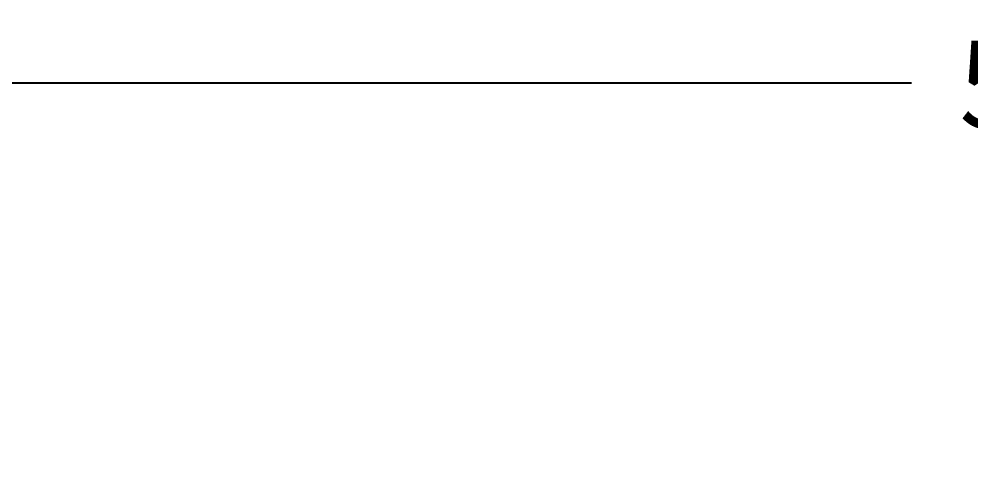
# Model space of a CAD drawing. Header units: millimetres. Extents: x 5 to 1651, y 545 to 1674.
# Drawn here: x 232.7 to 365.4, y 1612.1 to 1673.7 of the extents above; entities that cross this region are included whole.
import ezdxf

# ---------------------------------------------------------------- set-up
doc = ezdxf.new("R2010")
doc.units = ezdxf.units.MM
doc.layers.add('dim', color=82, linetype='Continuous', lineweight=9)
doc.dimstyles.get("Standard").update_dxf_attribs({"dimscale": 5, "dimtxt": 0.18, "dimasz": 0.18, "dimexe": 0.18, "dimexo": 0.0625, "dimgap": 0.09, "dimtad": 0, "dimtih": 1, "dimtoh": 1, "dimzin": 0, "dimdsep": 46, "dimtxsty": 'Standard', "dimcen": 0.09, "dimadec": 0, "dimazin": 0, "dimtfac": 1, "dimtofl": 0, "dimtmove": 0, "dimatfit": 3, "dimfxl": 0, "dimtolj": 1, "dimtzin": 0, "dimarcsym": 0})

# ---------------------------------------------------------------- blocks, each defined once
blk = doc.blocks.new('*D2')
at = {"layer": 'Defpoints', "color": 0, "lineweight": 18, "transparency": 16777216}
for p in [(651.9, 1664.8), (151.9, 1561.72), (651.9, 1561.72)]:
    blk.add_point(p, dxfattribs=at)
at = {"layer": 'dim', "color": 0, "lineweight": -2, "transparency": 16777216}
for p, q in [((151.9, 1564.22), (151.9, 1667.3)), ((651.9, 1564.22), (651.9, 1667.3)), ((161.9, 1664.8), (357.11, 1664.8)), ((641.9, 1664.8), (446.69, 1664.8))]:
    blk.add_line(p, q, dxfattribs=at)
at = {"layer": 'dim', "color": 0, "lineweight": 18, "transparency": 16777216}
for points in [[(161.9, 1666.47), (161.9, 1663.13), (151.9, 1664.8)], [(641.9, 1666.47), (641.9, 1663.13), (651.9, 1664.8)]]:
    blk.add_solid(points, dxfattribs=at)
at = {"layer": 'dim', "color": 0, "lineweight": 18, "transparency": 16777216, "insert": (401.9, 1664.8), "char_height": 12.5, "attachment_point": 5}
blk.add_mtext('\\A1;500.00{\\H7.5;\\S-0.10^ -0.15;}', dxfattribs=at)

msp = doc.modelspace()

# ---------------------------------------------------------------- dimensions: what is measured, and where the dimension line sits
at = {"layer": 'dim', "lineweight": 18}
dim = msp.add_linear_dim(base=(651.897, 1664.801), p1=(151.897, 1561.722), p2=(651.897, 1561.722), dimstyle='Standard', override={"dimtxt": 2.5, "dimasz": 2, "dimexe": 0.49975, "dimexo": 0.49975, "dimgap": 0.49975, "dimtol": 1, "dimlim": 0, "dimtp": -0.1, "dimtm": 0.15, "dimtfac": 0.6, "dimtdec": 2, "dimtolj": 1}, dxfattribs=at)
dim.commit()
dim.dimension.update_dxf_attribs({"geometry": '*D2', "text_midpoint": (401.897, 1664.801)})

doc.saveas('drawing.dxf')
